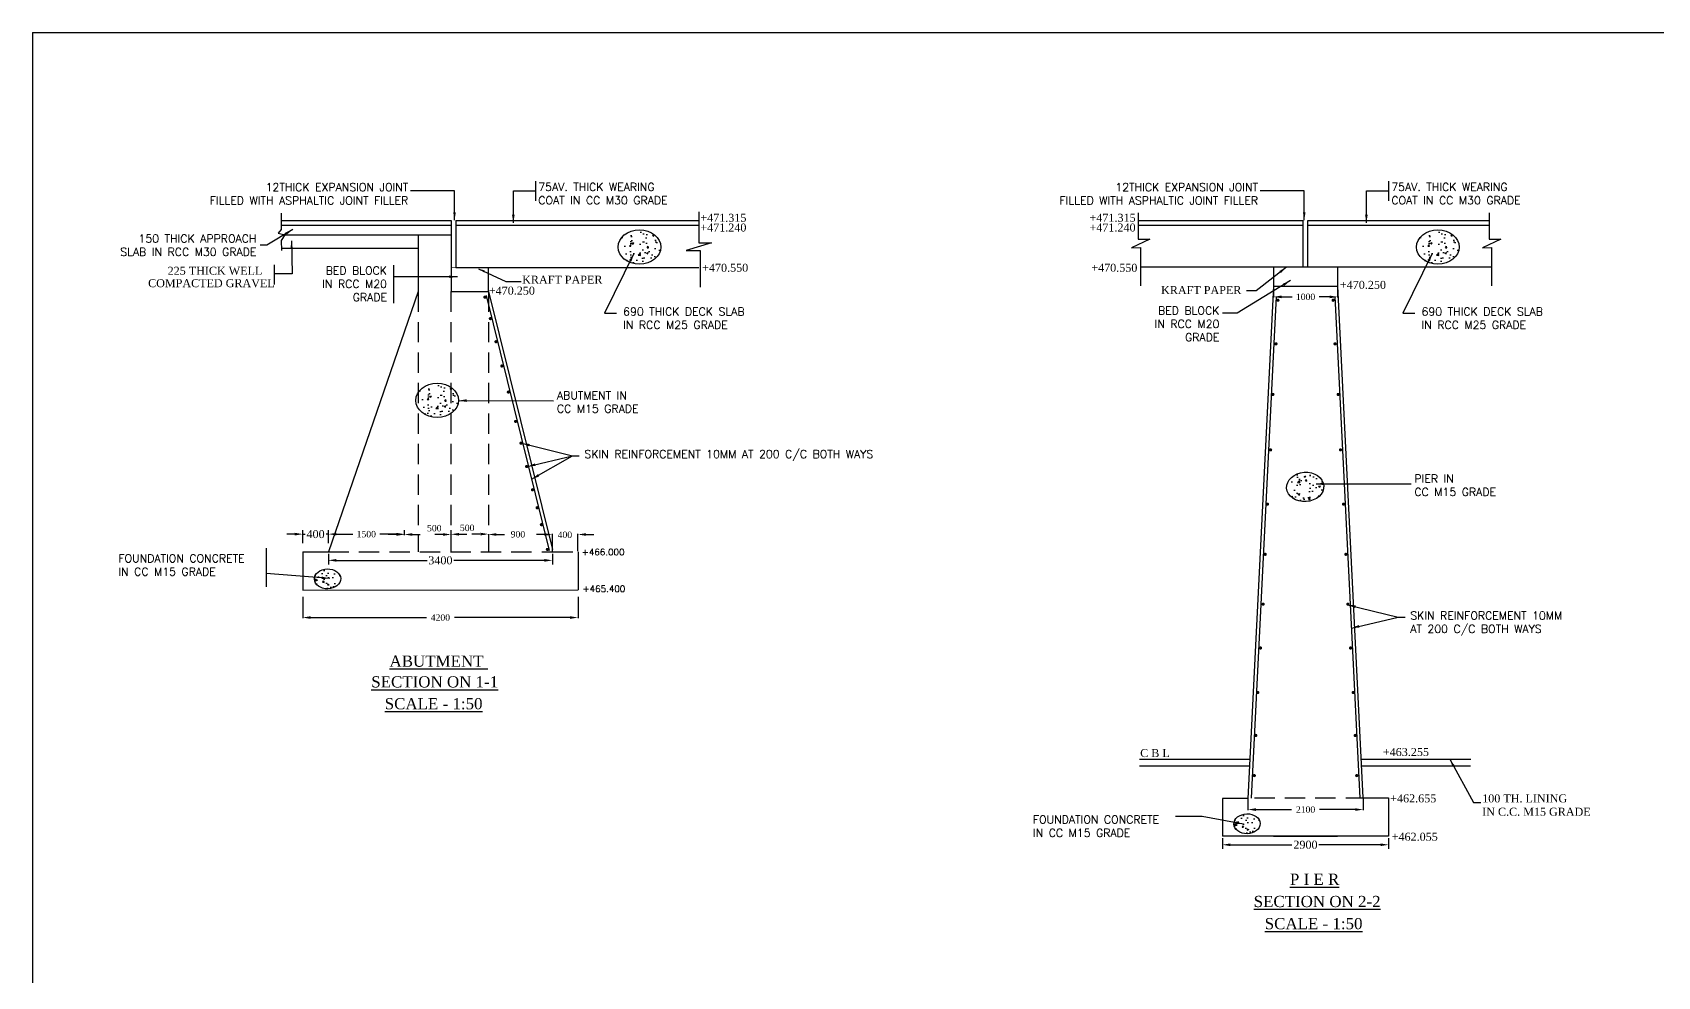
# Model space of a CAD drawing. Header units: millimetres. Extents: x 173 to 1182, y 179 to 1915.
# Drawn here: x 173 to 681, y 474 to 769 of the extents above; entities that cross this region are included whole.
import ezdxf

# ---------------------------------------------------------------- set-up
doc = ezdxf.new("R2010")
doc.units = ezdxf.units.MM
doc.linetypes.add('HIDDEN', pattern=[9.525, 6.35, -3.175])
doc.styles.add('ROMANS', font='romans')
doc.styles.get("Standard").update_dxf_attribs({"font": 'times.ttf'})
doc.styles.add('TIMES NEW ROMAN', font='times.ttf')
doc.dimstyles.new('ISO-25', dxfattribs={"dimtxt": 2.5, "dimasz": 2.5, "dimexe": 1.25, "dimexo": 0.625, "dimtad": 0, "dimtih": 1, "dimtoh": 1, "dimlfac": 100, "dimtxsty": 'TIMES NEW ROMAN', "dimcen": 2.5, "dimadec": 0, "dimazin": 0, "dimtfac": 1, "dimtmove": 0, "dimatfit": 3, "dimfxl": 1, "dimarcsym": 0})
doc.dimstyles.new('STANDARD$0', dxfattribs={"dimscale": 88.888889, "dimtxt": 0.02, "dimasz": 0.02, "dimexe": 0.1, "dimexo": 0.1, "dimgap": 0.09, "dimtad": 2, "dimtih": 1, "dimtoh": 1, "dimdec": 0, "dimzin": 1, "dimdsep": 46, "dimtxsty": 'Standard', "dimcen": 0.09, "dimadec": 0, "dimazin": 0, "dimtfac": 1, "dimtdec": 4, "dimtofl": 0, "dimtmove": 0, "dimatfit": 3, "dimfxl": 1, "dimtolj": 1, "dimtzin": 1, "dimarcsym": 0})
doc.dimstyles.new('STANDARD$7', dxfattribs={"dimtxt": 2, "dimasz": 2, "dimexe": 1.25, "dimexo": 0.625, "dimtad": 1, "dimdec": 0, "dimlfac": 0.5, "dimdsep": 46, "dimtxsty": 'Standard', "dimcen": 2.5, "dimadec": 0, "dimazin": 0, "dimtfac": 1, "dimtdec": 0, "dimtmove": 0, "dimatfit": 3, "dimfxl": 1, "dimtolj": 1, "dimtzin": 0, "dimarcsym": 0})

# ---------------------------------------------------------------- blocks, each defined once
blk = doc.blocks.new('*D52')
at = {"color": 0, "lineweight": -2, "transparency": 16777216}
for p, q in [((265.69, 610.59), (265.69, 612.02)), ((268.19, 611.84), (273.3, 611.84)), ((286.87, 611.84), (281.75, 611.84)), ((289.37, 613.03), (289.37, 611.66))]:
    blk.add_line(p, q, dxfattribs=at)
at = {"color": 0, "transparency": 16777216}
for points in [[(268.19, 612.26), (268.19, 611.42), (265.69, 611.84)], [(286.87, 612.26), (286.87, 611.42), (289.37, 611.84)]]:
    blk.add_solid(points, dxfattribs=at)
at = {"layer": 'Defpoints', "color": 0, "transparency": 16777216}
for p in [(265.69, 610.41), (289.37, 613.21), (289.37, 611.84)]:
    blk.add_point(p, dxfattribs=at)
at = {"color": 0, "transparency": 16777216, "insert": (277.53, 611.84), "char_height": 2, "attachment_point": 5}
blk.add_mtext('\\A1;1500', dxfattribs=at)
blk = doc.blocks.new('*D53')
at = {"color": 0, "lineweight": -2, "transparency": 16777216}
for p, q in [((333.17, 611.73), (330.67, 611.73)), ((335.67, 606.53), (335.67, 611.91)), ((343.66, 606.53), (343.66, 611.91)), ((346.16, 611.73), (348.66, 611.73))]:
    blk.add_line(p, q, dxfattribs=at)
at = {"color": 0, "transparency": 16777216}
for points in [[(333.17, 612.14), (333.17, 611.31), (335.67, 611.73)], [(346.16, 612.14), (346.16, 611.31), (343.66, 611.73)]]:
    blk.add_solid(points, dxfattribs=at)
at = {"layer": 'Defpoints', "color": 0, "transparency": 16777216}
for p in [(343.66, 611.73), (335.67, 606.35), (343.66, 606.35)]:
    blk.add_point(p, dxfattribs=at)
at = {"color": 0, "transparency": 16777216, "insert": (339.57, 611.63), "char_height": 2, "attachment_point": 5}
blk.add_mtext('\\A1;400', dxfattribs=at)
blk = doc.blocks.new('*D54')
at = {"color": 0, "lineweight": -2, "transparency": 16777216}
for p, q in [((257.69, 592.26), (257.69, 585.59)), ((343.67, 592.26), (343.67, 585.59)), ((260.19, 585.77), (296.3, 585.77)), ((341.17, 585.77), (305.06, 585.77))]:
    blk.add_line(p, q, dxfattribs=at)
at = {"color": 0, "transparency": 16777216}
for points in [[(260.19, 586.19), (260.19, 585.36), (257.69, 585.77)], [(341.17, 586.19), (341.17, 585.36), (343.67, 585.77)]]:
    blk.add_solid(points, dxfattribs=at)
at = {"layer": 'Defpoints', "color": 0, "transparency": 16777216}
for p in [(257.69, 592.44), (343.67, 592.44), (343.67, 585.77)]:
    blk.add_point(p, dxfattribs=at)
at = {"color": 0, "transparency": 16777216, "insert": (300.68, 585.77), "char_height": 2, "attachment_point": 5}
blk.add_mtext('\\A1;4200', dxfattribs=at)
blk = doc.blocks.new('*D55')
at = {"color": 0, "lineweight": -2, "transparency": 16777216}
for p, q in [((560.94, 695.11), (560.94, 685.8)), ((580.94, 695.11), (580.94, 685.8)), ((563.44, 685.98), (566.71, 685.98)), ((578.44, 685.98), (575.17, 685.98))]:
    blk.add_line(p, q, dxfattribs=at)
at = {"color": 0, "transparency": 16777216}
for points in [[(563.44, 686.4), (563.44, 685.56), (560.94, 685.98)], [(578.44, 686.4), (578.44, 685.56), (580.94, 685.98)]]:
    blk.add_solid(points, dxfattribs=at)
at = {"layer": 'Defpoints', "color": 0, "transparency": 16777216}
for p in [(560.94, 695.29), (580.94, 695.29), (580.94, 685.98)]:
    blk.add_point(p, dxfattribs=at)
at = {"color": 0, "transparency": 16777216, "insert": (570.94, 685.98), "char_height": 2, "attachment_point": 5}
blk.add_mtext('\\A1;1000', dxfattribs=at)
blk = doc.blocks.new('*D56')
at = {"color": 0, "lineweight": -2, "transparency": 16777216}
for p, q in [((552.94, 529.25), (552.94, 525.59)), ((588.94, 529.25), (588.94, 525.59)), ((555.44, 525.77), (566.57, 525.77)), ((586.44, 525.77), (575.31, 525.77))]:
    blk.add_line(p, q, dxfattribs=at)
at = {"color": 0, "transparency": 16777216}
for points in [[(555.44, 526.18), (555.44, 525.35), (552.94, 525.77)], [(586.44, 526.18), (586.44, 525.35), (588.94, 525.77)]]:
    blk.add_solid(points, dxfattribs=at)
at = {"layer": 'Defpoints', "color": 0, "transparency": 16777216}
for p in [(552.94, 529.43), (588.94, 529.43), (588.94, 525.77)]:
    blk.add_point(p, dxfattribs=at)
at = {"color": 0, "transparency": 16777216, "insert": (570.94, 525.77), "char_height": 2, "attachment_point": 5}
blk.add_mtext('\\A1;2100', dxfattribs=at)
blk = doc.blocks.new('*D58')
at = {"color": 0, "lineweight": -2, "transparency": 16777216}
for p, q in [((544.94, 516.81), (544.94, 513.52)), ((547.44, 514.77), (566.7, 514.77)), ((594.38, 514.77), (575.12, 514.77)), ((596.88, 516.81), (596.88, 513.52))]:
    blk.add_line(p, q, dxfattribs=at)
at = {"color": 0, "transparency": 16777216}
for points in [[(547.44, 515.19), (547.44, 514.36), (544.94, 514.77)], [(594.38, 515.19), (594.38, 514.36), (596.88, 514.77)]]:
    blk.add_solid(points, dxfattribs=at)
at = {"layer": 'Defpoints', "color": 0, "transparency": 16777216}
for p in [(544.94, 517.43), (596.88, 517.43), (596.88, 514.77)]:
    blk.add_point(p, dxfattribs=at)
at = {"color": 0, "transparency": 16777216, "insert": (570.91, 514.77), "char_height": 2.5, "attachment_point": 5}
blk.add_mtext('2900', dxfattribs=at)
blk = doc.blocks.new('*D59')
at = {"color": 0, "lineweight": -2, "transparency": 16777216}
for p, q in [((255.19, 611.84), (252.69, 611.84)), ((257.69, 608.98), (257.69, 613.09)), ((257.69, 611.84), (258.39, 611.84)), ((265.69, 611.84), (264.99, 611.84)), ((265.69, 608.98), (265.69, 613.09)), ((268.19, 611.84), (270.69, 611.84))]:
    blk.add_line(p, q, dxfattribs=at)
at = {"color": 0, "transparency": 16777216}
for points in [[(255.19, 612.26), (255.19, 611.42), (257.69, 611.84)], [(268.19, 612.26), (268.19, 611.42), (265.69, 611.84)]]:
    blk.add_solid(points, dxfattribs=at)
at = {"layer": 'Defpoints', "color": 0, "transparency": 16777216}
for p in [(265.69, 611.84), (257.69, 608.35), (265.69, 608.35)]:
    blk.add_point(p, dxfattribs=at)
at = {"color": 0, "transparency": 16777216, "insert": (261.69, 611.84), "char_height": 2.5, "attachment_point": 5}
blk.add_mtext('400', dxfattribs=at)
blk = doc.blocks.new('*D60')
at = {"color": 0, "lineweight": -2, "transparency": 16777216}
for p, q in [((265.69, 605.73), (265.69, 602.4)), ((335.67, 605.73), (335.67, 602.4)), ((268.19, 603.65), (296.5, 603.65)), ((333.17, 603.65), (304.85, 603.65))]:
    blk.add_line(p, q, dxfattribs=at)
at = {"color": 0, "transparency": 16777216}
for points in [[(268.19, 604.07), (268.19, 603.23), (265.69, 603.65)], [(333.17, 604.07), (333.17, 603.23), (335.67, 603.65)]]:
    blk.add_solid(points, dxfattribs=at)
at = {"layer": 'Defpoints', "color": 0, "transparency": 16777216}
for p in [(265.69, 606.35), (335.67, 606.35), (335.67, 603.65)]:
    blk.add_point(p, dxfattribs=at)
at = {"color": 0, "transparency": 16777216, "insert": (300.68, 603.65), "char_height": 2.5, "attachment_point": 5}
blk.add_mtext('3400', dxfattribs=at)

msp = doc.modelspace()

# ---------------------------------------------------------------- hatches: boundary and pattern name
h = msp.add_hatch()
h.set_pattern_fill('AR-CONC', color=256, scale=0.03, style=0)
h.set_pattern_definition([(50, (-1058.8243, 696.233), (5.46554, -0.478173), [0.5715, -6.2865]), (355, (-1058.824, 696.233), (-1.057285, 5.7317), [0.4572, -5.0292]), (100.451, (-1058.369, 696.1933), (4.408275, 5.2535), [0.4857, -5.3427]), (46.1842, (-1058.824, 697.757), (8.13237, -1.26127), [0.85725, -9.42975]), (96.6356, (-1058.1466, 697.652), (7.122127, 7.422767), [0.72855, -8.01405]), (351.184, (-1058.824, 697.757), (7.12214, 7.422754), [0.6858, -7.5438]), (21, (-1058.0623, 697.376), (4.548446, -3.067966), [0.5715, -6.2865]), (326, (-1058.062, 697.376), (1.85406, 5.52564), [0.4572, -5.0292]), (71.4514, (-1057.683, 697.1205), (6.402495, 2.457686), [0.4857, -5.3427]), (37.5, (-1058.8243, 696.2332), (0.092658, 2.5366512), [0, -4.96824, 0, -5.1054, 0, -5.04825]), (7.5, (-1058.8243, 696.2332), (2.00459, 3.005417), [0, -2.91084, 0, -4.85394, 0, -1.92405]), (327.5, (-1060.5235, 696.2332), (4.067718, -0.1718623), [0, -1.905, 0, -5.9436, 0, -7.8867]), (317.5, (-1061.2855, 696.233), (4.443875, 0.762795), [0, -2.4765, 0, -3.94716, 0, -5.6007])])
edge = h.paths.add_edge_path()
edge.add_ellipse((362.85524, 701.5523), major_axis=(6.68494, 0), ratio=0.797919187, start_angle=0, end_angle=360)
h = msp.add_hatch()
h.set_pattern_fill('AR-CONC', color=256, scale=0.03, style=0)
h.set_pattern_definition([(50, (-809.4295, 696.233), (5.46554, -0.478173), [0.5715, -6.2865]), (355, (-809.4295, 696.233), (-1.057285, 5.7317), [0.4572, -5.0292]), (100.451, (-808.974, 696.1933), (4.408275, 5.2535), [0.4857, -5.3427]), (46.1842, (-809.4295, 697.757), (8.13237, -1.26127), [0.85725, -9.42975]), (96.6356, (-808.752, 697.652), (7.122127, 7.422767), [0.72855, -8.01405]), (351.184, (-809.4295, 697.757), (7.12214, 7.422754), [0.6858, -7.5438]), (21, (-808.6675, 697.376), (4.548446, -3.067966), [0.5715, -6.2865]), (326, (-808.6675, 697.376), (1.85406, 5.52564), [0.4572, -5.0292]), (71.4514, (-808.2884, 697.1205), (6.402495, 2.457686), [0.4857, -5.3427]), (37.5, (-809.4295, 696.2332), (0.092658, 2.5366512), [0, -4.96824, 0, -5.1054, 0, -5.04825]), (7.5, (-809.4295, 696.2332), (2.00459, 3.005417), [0, -2.91084, 0, -4.85394, 0, -1.92405]), (327.5, (-811.1287, 696.2332), (4.067718, -0.1718623), [0, -1.905, 0, -5.9436, 0, -7.8867]), (317.5, (-811.8907, 696.233), (4.443875, 0.762795), [0, -2.4765, 0, -3.94716, 0, -5.6007])])
edge = h.paths.add_edge_path()
edge.add_ellipse((612.25001, 701.5523), major_axis=(6.68494, 0), ratio=0.797919187, start_angle=0, end_angle=360)
h = msp.add_hatch()
h.set_pattern_fill('AR-CONC', color=256, scale=0.03, style=0)
h.set_pattern_definition([(50, (-1122.0135, 648.3222), (5.46554, -0.478173), [0.5715, -6.2865]), (355, (-1122.0135, 648.322), (-1.057285, 5.7317), [0.4572, -5.0292]), (100.451, (-1121.558, 648.2824), (4.408275, 5.2535), [0.4857, -5.3427]), (46.1842, (-1122.0135, 649.846), (8.13237, -1.26127), [0.85725, -9.42975]), (96.6356, (-1121.336, 649.741), (7.122127, 7.422767), [0.72855, -8.01405]), (351.184, (-1122.0135, 649.846), (7.12214, 7.422754), [0.6858, -7.5438]), (21, (-1121.2515, 649.4652), (4.548446, -3.067966), [0.5715, -6.2865]), (326, (-1121.2515, 649.465), (1.85406, 5.52564), [0.4572, -5.0292]), (71.4514, (-1120.8725, 649.2096), (6.402495, 2.457686), [0.4857, -5.3427]), (37.5, (-1122.0135, 648.3222), (0.092658, 2.5366512), [0, -4.96824, 0, -5.1054, 0, -5.04825]), (7.5, (-1122.0135, 648.3222), (2.00459, 3.005417), [0, -2.91084, 0, -4.85394, 0, -1.92405]), (327.5, (-1123.7128, 648.3222), (4.067718, -0.1718623), [0, -1.905, 0, -5.9436, 0, -7.8867]), (317.5, (-1124.4748, 648.3222), (4.443875, 0.762795), [0, -2.4765, 0, -3.94716, 0, -5.6007])])
edge = h.paths.add_edge_path()
edge.add_ellipse((299.66599, 653.64138), major_axis=(6.68494, 0), ratio=0.797919187, start_angle=0, end_angle=360)
h = msp.add_hatch()
h.set_pattern_fill('AR-CONC', color=256, scale=0.03, style=0)
h.set_pattern_definition([(50, (-1036.892, 628.1704), (5.46554, -0.478173), [0.5715, -6.2865]), (355, (-1036.892, 628.1704), (-1.057285, 5.7317), [0.4572, -5.0292]), (100.451, (-1036.4367, 628.1305), (4.408275, 5.2535), [0.4857, -5.3427]), (46.1842, (-1036.892, 629.6944), (8.13237, -1.26127), [0.85725, -9.42975]), (96.6356, (-1036.2145, 629.589), (7.122127, 7.422767), [0.72855, -8.01405]), (351.184, (-1036.892, 629.694), (7.12214, 7.422754), [0.6858, -7.5438]), (21, (-1036.13, 629.3134), (4.548446, -3.067966), [0.5715, -6.2865]), (326, (-1036.13, 629.3134), (1.85406, 5.525639), [0.4572, -5.0292]), (71.4514, (-1035.751, 629.0577), (6.402495, 2.457686), [0.4857, -5.3427]), (37.5, (-1036.8922, 628.1704), (0.092658, 2.5366512), [0, -4.96824, 0, -5.1054, 0, -5.04825]), (7.5, (-1036.8922, 628.1704), (2.00459, 3.0054172), [0, -2.91084, 0, -4.85394, 0, -1.92405]), (327.5, (-1038.5914, 628.1704), (4.0677179, -0.1718623), [0, -1.905, 0, -5.9436, 0, -7.8867]), (317.5, (-1039.3534, 628.1704), (4.4438754, 0.762795), [0, -2.4765, 0, -3.94716, 0, -5.6007])])
edge = h.paths.add_edge_path()
edge.add_ellipse((570.8276, 626.60193), major_axis=(-5.79672, -0.38672), ratio=0.790133448, start_angle=0, end_angle=360)
h = msp.add_hatch()
h.set_pattern_fill('AR-CONC', color=256, scale=0.03, angle=-77.4838966, style=0)
h.set_pattern_definition([(332.5161, (-16.6747, 2004.479), (0.71765, -5.439279), [0.5715, -6.2865]), (277.5161, (-16.6747, 2004.479), (5.366358, 2.274298), [0.4572, -5.0292]), (22.9671, (-16.615, 2004.026), (6.083987, -3.165006), [0.4857, -5.3427]), (328.7003, (-15.187, 2004.809), (0.531103, -8.21244), [0.85725, -9.42975]), (19.1517, (-15.143, 2004.125), (8.78983, -5.344253), [0.72855, -8.01405]), (273.7001, (-15.187, 2004.809), (8.78982, -5.344267), [0.6858, -7.5438]), (303.5161, (-15.3937, 2003.983), (-2.009344, -5.105224), [0.5715, -6.2865]), (248.5161, (-15.394, 2003.983), (5.796124, -0.612516), [0.4572, -5.0292]), (353.9675, (-15.561, 2003.5574), (3.78679, -5.717725), [0.4857, -5.3427]), (320.0161, (-16.6747, 2004.479), (2.4964483, 0.4592717), [0, -4.96824, 0, -5.1054, 0, -5.04825]), (290.0161, (-16.6747, 2004.479), (3.3684166, -1.305635), [0, -2.91084, 0, -4.85394, 0, -1.92405]), (250.0161, (-17.043, 2006.138), (0.7137534, -4.008294), [0, -1.905, 0, -5.9436, 0, -7.8867]), (240.0161, (-17.208, 2006.882), (1.707717, -4.172959), [0, -2.4765, 0, -3.94716, 0, -5.6007])])
edge = h.paths.add_edge_path()
edge.add_ellipse((265.42154, 597.84937), major_axis=(4.11224, 0.08713), ratio=0.754634413, start_angle=0, end_angle=360)
h = msp.add_hatch()
h.set_pattern_fill('AR-CONC', color=256, scale=0.03, angle=-77.4838966, style=0)
h.set_pattern_definition([(332.5161, (270.5476, 1927.9666), (0.71765, -5.439279), [0.5715, -6.2865]), (277.5161, (270.5476, 1927.9666), (5.366358, 2.274298), [0.4572, -5.0292]), (22.9671, (270.6074, 1927.5133), (6.083987, -3.165006), [0.4857, -5.3427]), (328.7003, (272.0353, 1928.297), (0.531103, -8.21244), [0.85725, -9.42975]), (19.1517, (272.0796, 1927.6125), (8.78983, -5.344253), [0.72855, -8.01405]), (273.7001, (272.035, 1928.297), (8.78982, -5.344267), [0.6858, -7.5438]), (303.5161, (271.8285, 1927.4704), (-2.009344, -5.105224), [0.5715, -6.2865]), (248.5161, (271.8285, 1927.4704), (5.796124, -0.612516), [0.4572, -5.0292]), (353.9675, (271.661, 1927.045), (3.78679, -5.717725), [0.4857, -5.3427]), (320.0161, (270.5476, 1927.9666), (2.4964483, 0.4592717), [0, -4.96824, 0, -5.1054, 0, -5.04825]), (290.0161, (270.5476, 1927.9666), (3.3684166, -1.305635), [0, -2.91084, 0, -4.85394, 0, -1.92405]), (250.0161, (270.1793, 1929.6255), (0.7137534, -4.008294), [0, -1.905, 0, -5.9436, 0, -7.8867]), (240.0161, (270.014, 1930.3694), (1.707717, -4.172959), [0, -2.4765, 0, -3.94716, 0, -5.6007])])
edge = h.paths.add_edge_path()
edge.add_ellipse((552.64381, 521.33692), major_axis=(4.11224, 0.08713), ratio=0.754634413, start_angle=0, end_angle=360)

# ---------------------------------------------------------------- linework, layer by layer
for p, q in [((173.25993, 768.60179), (173.25993, 178.60179)), ((173.25993, 768.60179), (1063.25993, 768.60179)), ((330.34801, 722.18442), (330.34801, 716.01948)), ((596.81341, 722.18442), (596.81341, 716.01948)), ((250.97711, 712.17543), (250.97711, 707.01565)), ((381.39442, 712.52448), (381.39442, 702.8531)), ((518.60637, 712.20858), (518.60637, 704.00197)), ((628.27216, 712.20858), (628.27216, 704.00197)), ((251.05137, 709.86044), (304.05137, 709.86044)), ((251.05137, 708.36044), (304.05137, 708.36044)), ((304.05137, 709.86044), (304.05137, 687.65414)), ((305.55138, 709.85414), (305.55138, 695.15414)), ((305.55138, 709.85414), (381.39442, 709.85414)), ((305.55138, 708.35414), (381.39442, 708.35414)), ((518.60637, 709.85414), (570.19006, 709.85414)), ((518.60637, 708.35414), (570.19006, 708.35414)), ((570.19006, 695.33375), (570.19006, 709.85414)), ((571.69006, 695.33375), (571.69006, 709.85414)), ((571.69006, 709.85414), (628.27216, 709.85414)), ((571.69006, 708.35414), (628.27216, 708.35414)), ((250.97711, 703.5867), (251.0386, 700.50951)), ((251.27885, 701.16349), (293.98825, 701.16349)), ((252.13345, 705.36044), (304.05137, 705.36044)), ((293.68652, 705.36044), (293.68652, 687.65414)), ((385.34468, 702.8531), (377.44417, 700.4846)), ((381.39443, 702.8531), (385.34468, 702.8531)), ((522.25629, 704.00197), (516.55328, 701.26643)), ((516.55328, 701.26643), (519.40479, 701.36358)), ((518.60637, 704.00197), (522.25629, 704.00197)), ((519.40479, 701.36358), (519.40479, 689.41244)), ((631.92208, 704.00197), (626.21908, 701.26643)), ((626.21908, 701.26643), (629.07058, 701.36358)), ((628.27216, 704.00197), (631.92208, 704.00197)), ((629.07058, 701.36358), (629.07058, 689.41244)), ((248.78717, 696.0259), (248.78717, 689.86095)), ((286.13683, 683.99348), (286.13683, 695.90571)), ((377.44417, 700.4846), (381.78945, 700.4846)), ((381.78946, 700.4846), (381.78946, 688.96894)), ((305.55138, 695.15414), (381.43402, 695.15414)), ((315.71798, 687.65414), (315.71798, 695.15414)), ((519.40479, 695.33375), (629.07058, 695.33375)), ((293.68652, 687.65414), (265.68652, 606.35414)), ((303.96358, 687.65414), (315.68261, 687.65414)), ((314.96134, 686.40731), (334.70111, 606.74804)), ((315.68261, 687.65414), (335.67175, 606.98857)), ((560.92481, 689.35648), (552.94006, 529.25375)), ((561.76527, 686.12354), (553.97058, 529.38408)), ((560.92481, 689.35648), (580.92481, 689.35648)), ((560.94006, 689.33375), (580.94006, 689.33375)), ((580.08435, 686.12354), (587.87903, 529.38408)), ((580.92481, 689.35648), (588.8778, 529.43375)), ((286.86591, 611.72644), (284.36591, 611.72644)), ((289.36591, 613.02753), (289.36591, 611.54644)), ((291.86591, 611.72644), (294.36591, 611.72644)), ((301.46358, 611.72644), (298.96358, 611.72644)), ((303.96358, 613.09968), (303.96358, 611.61858)), ((303.96358, 611.79858), (303.96358, 611.54644)), ((303.96358, 611.79858), (303.96358, 611.54644)), ((306.46358, 611.79858), (308.96358, 611.79858)), ((313.02248, 611.79858), (310.52248, 611.79858)), ((314.24063, 611.87073), (314.24063, 611.61858)), ((314.24063, 611.87073), (314.24063, 611.61858)), ((315.68261, 611.79858), (315.68261, 611.54644)), ((318.18261, 611.72644), (320.68261, 611.72644)), ((246.27206, 607.4167), (246.27206, 595.40788)), ((257.68652, 606.35414), (257.68652, 594.34096)), ((257.68652, 606.35414), (265.68652, 606.35414)), ((343.67175, 606.35414), (343.67175, 594.4397)), ((257.68652, 594.34096), (343.67175, 594.4397)), ((519.06726, 541.47983), (553.58857, 541.47983)), ((519.06726, 539.47983), (553.48249, 539.47983)), ((588.24061, 541.47983), (622.55174, 541.47983)), ((588.3464, 539.47983), (622.45081, 539.47983)), ((552.94006, 529.25375), (544.94006, 529.25375)), ((544.94006, 529.25375), (544.94006, 517.43375)), ((586.94006, 529.43375), (590.81553, 529.43375)), ((588.8778, 529.43375), (596.8778, 529.43375)), ((590.81553, 529.43375), (594.94006, 529.43375)), ((596.8778, 529.43375), (596.8778, 517.43375)), ((596.8778, 517.43375), (544.94006, 517.43375)), ((560.92481, 517.43375), (580.92481, 517.43375))]:
    msp.add_line(p, q)
at = {"linetype": 'ByBlock'}
for p, q in [((250.97711, 707.01565), (250.01391, 705.90629)), ((250.01391, 705.90629), (252.13345, 705.36044)), ((252.13345, 705.36044), (250.97711, 703.5867))]:
    msp.add_line(p, q, dxfattribs=at)
at = {"linetype": 'HIDDEN'}
for p, q in [((293.68652, 687.65414), (293.68652, 606.35414)), ((303.96358, 687.65414), (303.96358, 606.35414)), ((315.68261, 687.65414), (315.68261, 606.35414)), ((265.68652, 606.35414), (335.67175, 606.35414)), ((335.67175, 606.35414), (343.67175, 606.35414)), ((554.94006, 529.43375), (586.94006, 529.43375))]:
    msp.add_line(p, q, dxfattribs=at)
at = {"const_width": 0.3}
for points in [[(560.94006, 695.29131), (580.94006, 695.29131)], [(304.05137, 695.1067), (315.68261, 695.1067)]]:
    msp.add_lwpolyline(points, dxfattribs=at)
at = {"const_width": 0.5}
for points in [[(314.33972, 685.8773, 1), (314.83972, 685.8773, 1)], [(562.55835, 684.93197, -1), (562.05835, 684.93197, -1)], [(579.29126, 684.93197, 1), (579.79126, 684.93197, 1)], [(316.02979, 679.18938, 1), (316.52979, 679.18938, 1)], [(317.79338, 671.97405, 1), (318.29338, 671.97405, 1)], [(561.95455, 671.29932, -1), (561.45455, 671.29932, -1)], [(579.89506, 671.29932, 1), (580.39506, 671.29932, 1)], [(319.64157, 664.37923, 1), (320.14157, 664.37923, 1)], [(321.65709, 656.24101, 1), (322.15709, 656.24101, 1)], [(560.98848, 655.49509, -1), (560.48848, 655.49509, -1)], [(580.86113, 655.49509, 1), (581.36113, 655.49509, 1)], [(323.92694, 647.06109, 1), (324.42694, 647.06109, 1)], [(325.60654, 640.26526, 1), (326.10654, 640.26526, 1)], [(560.2582, 638.16688, -1), (559.7582, 638.16688, -1)], [(581.59142, 638.16688, 1), (582.09142, 638.16688, 1)], [(327.37013, 632.96603, 1), (327.87013, 632.96603, 1)], [(329.21558, 625.7085, 1), (329.71558, 625.7085, 1)], [(330.64325, 620.08726, 1), (331.14325, 620.08726, 1)], [(559.29034, 621.21497, -1), (558.79034, 621.21497, -1)], [(582.55928, 621.21497, 1), (583.05928, 621.21497, 1)], [(331.98693, 614.80161, 1), (332.48693, 614.80161, 1)], [(333.85137, 607.05252, 1), (334.35137, 607.05252, 1)], [(558.56578, 605.5314, -1), (558.06578, 605.5314, -1)], [(583.28383, 605.5314, 1), (583.78383, 605.5314, 1)], [(557.96199, 589.96846, -1), (557.46199, 589.96846, -1)], [(583.88763, 589.96846, 1), (584.38763, 589.96846, 1)], [(557.11184, 576.2454, -1), (556.61184, 576.2454, -1)], [(584.73777, 576.2454, 1), (585.23777, 576.2454, 1)], [(556.26652, 562.37147, -1), (555.76652, 562.37147, -1)], [(585.58309, 562.37147, 1), (586.08309, 562.37147, 1)], [(555.66197, 548.93965, -1), (555.16197, 548.93965, -1)], [(586.18765, 548.93965, 1), (586.68765, 548.93965, 1)], [(555.17893, 536.39278, -1), (554.67893, 536.39278, -1)], [(586.67069, 536.39278, 1), (587.17069, 536.39278, 1)]]:
    msp.add_lwpolyline(points, format="xyb", close=True, dxfattribs=at)
for centre, major_axis, ratio in [((362.85524, 701.5523), (6.68494, 0), 0.797919187), ((612.25001, 701.5523), (6.68494, 0), 0.797919187), ((299.66599, 653.64138), (6.68494, 0), 0.797919187), ((570.8276, 626.60193), (-5.79672, -0.38672), 0.790133448), ((265.42154, 597.84937), (4.11224, 0.08713), 0.754634413), ((552.64381, 521.33692), (4.11224, 0.08713), 0.754634413)]:
    msp.add_ellipse(centre, major_axis=major_axis, ratio=ratio)
for points in [[(286.86591, 612.1431), (286.86591, 611.30977), (289.36591, 611.72644)], [(291.86591, 612.1431), (291.86591, 611.30977), (289.36591, 611.72644)], [(301.46358, 612.1431), (301.46358, 611.30977), (303.96358, 611.72644)], [(306.46358, 612.21525), (306.46358, 611.38192), (303.96358, 611.79858)], [(313.18261, 612.26918), (313.18261, 611.43584), (315.68261, 611.85251)], [(318.18261, 612.1431), (318.18261, 611.30977), (315.68261, 611.72644)]]:
    msp.add_solid(points)

# ---------------------------------------------------------------- texts
for s, height, p in [('+471.315', 2.5, (381.87554, 709.44725)), ('+471.315', 2.5, (503.43953, 709.44725)), ('+471.240', 2.5, (381.87554, 706.40051)), ('+471.240', 2.5, (503.43953, 706.40051)), ('+470.550', 2.5, (382.43629, 693.83091)), ('+470.550', 2.5, (504.00028, 693.83091)), ('COMPACTED GRAVEL', 2.5, (209.37687, 689.0138)), ('225 THICK WELL ', 2.5, (215.47349, 692.89545)), ('KRAFT PAPER', 2.5, (326.2164, 690.11522)), ('+470.250', 2.5, (581.66013, 688.48831)), ('+470.250', 2.5, (315.80169, 686.68881)), ('KRAFT PAPER', 2.5, (525.81489, 686.86716)), ('%%UABUTMENT ', 3.5, (284.78417, 570.40052)), ('%%USECTION ON 1-1', 3.5, (279.08432, 563.93755)), ('%%USCALE - 1:50', 3.5, (283.28436, 557.10776)), ('        C B L ', 2.5, (511.73436, 542.17927)), ('+463.255', 2.5, (595.08483, 542.50821)), ('+462.655', 2.5, (597.37281, 528.01815)), ('+462.055', 2.5, (597.8383, 516.03615)), ('%%UP I E R', 3.5, (566.05351, 502.24676)), ('%%USECTION ON 2-2', 3.5, (554.7281, 495.30181)), ('%%USCALE - 1:50', 3.5, (558.17536, 488.38295))]:
    msp.add_text(s, height=height).set_placement(p)
at = {"style": 'ROMANS'}
for s, p in [('+466.000', (344.82218, 605.22728)), ('+465.400', (345.06915, 593.75902))]:
    msp.add_text(s, height=2, dxfattribs=at).set_placement(p)
for s, insert, char_height, attachment_point in [('{\\Fsimplex.shx;12THICK EXPANSION JOINT\\PFILLED WITH ASPHALTIC JOINT FILLER}', (290.65851, 714.85135), 2.5, 9), ('{\\Fsimplex.shx|c1;75\\Fsimplex.shx|c0;AV. \\Fsimplex.shx|c1;THICK WEARING\\PCOAT IN CC M\\Fsimplex.shx|c0;30\\Fsimplex.shx|c1; GRADE}', (331.25742, 721.57274), 2.5, 1), ('{\\Fsimplex.shx;12THICK EXPANSION JOINT\\PFILLED WITH ASPHALTIC JOINT FILLER}', (556.0923, 714.85135), 2.5, 9), ('{\\Fsimplex.shx|c1;75\\Fsimplex.shx|c0;AV. \\Fsimplex.shx|c1;THICK WEARING\\PCOAT IN CC M\\Fsimplex.shx|c0;30\\Fsimplex.shx|c1; GRADE}', (597.72282, 721.57274), 2.5, 1), ('{\\Fsimplex.shx|c1;150 THICK APPROACH\\PSLAB IN RCC M\\Fsimplex.shx|c0;30\\Fsimplex.shx|c1; GRADE}', (243.21656, 698.77462), 2.5, 9), ('{\\Fsimplex.shx;BED BLOCK\\PIN RCC M20\\PGRADE}', (284.00563, 684.60615), 2.5, 9), ('{\\Fsimplex.shx|c1;6\\Fsimplex.shx|c0;9\\Fsimplex.shx|c1;0 THICK DECK SLAB\\PIN RCC M2\\Fsimplex.shx|c0;5\\Fsimplex.shx|c1; GRADE}', (357.76832, 682.6376), 2.5, 1), ('{\\Fsimplex.shx;BED BLOCK\\PIN RCC M20\\PGRADE}', (544.01856, 672.11689), 2.5, 9), ('{\\Fsimplex.shx|c1;6\\Fsimplex.shx|c0;9\\Fsimplex.shx|c1;0 THICK DECK SLAB\\PIN RCC M2\\Fsimplex.shx|c0;5\\Fsimplex.shx|c1; GRADE}', (607.16309, 682.6376), 2.5, 1), ('{\\Fsimplex.shx;ABUTMENT IN\\PCC M15 GRADE}', (337.07876, 656.45704), 2.5, 1), ('{\\Fsimplex.shx|c0;SKIN REINFORCEMENT 10MM AT 200 C/C BOTH WAYS}', (345.68233, 638.11353), 2.5, 1), ('{\\Fsimplex.shx|c0;PIER\\Fsimplex.shx|c1; IN\\PCC M15 GRADE}', (604.93375, 630.43781), 2.5, 1), ('\\A1;500', (298.76701, 613.70685), 2, 5), ('\\A1;500', (309.04407, 613.77899), 2, 5), ('900', (324.89804, 611.78467), 2, 5), ('{\\Fsimplex.shx|c1;FOUNDATION CONCRETE\\PIN CC M\\Fsimplex.shx|c0;15\\Fsimplex.shx|c1; GRADE}', (200.08758, 605.52267), 2.5, 1), ('{\\Fsimplex.shx|c0;SKIN REINFORCEMENT 10MM \\PAT 200 C/C BOTH WAYS}', (603.652, 587.65437), 2.5, 1), ('{\\Fsimplex.shx|c1;FOUNDATION CONCRETE\\PIN CC M1\\Fsimplex.shx|c0;5 \\Fsimplex.shx|c1;GRADE}', (485.76237, 523.90339), 2.5, 1)]:
    msp.add_mtext(s, dxfattribs=dict(insert=insert, char_height=char_height, attachment_point=attachment_point))
at = {"insert": (626.1191, 530.51456), "char_height": 2.5, "width": 200, "attachment_point": 1}
msp.add_mtext('100 TH. LINING \\PIN C.C. M15 GRADE  ', dxfattribs=at)

# ---------------------------------------------------------------- dimensions: what is measured, and where the dimension line sits
for base, p1, p2, text, dimstyle, override, picture, middle in [((580.94006, 685.98092), (560.94006, 695.29131), (580.94006, 695.29131), '1000', 'STANDARD$0', {"dimscale": 1, "dimtxt": 2, "dimasz": 2.5, "dimexe": 0.18, "dimexo": 0.18, "dimgap": 1.5, "dimtad": 0, "dimlfac": 100, "dimzin": 0, "dimtxsty": 'Standard', "dimtdec": 0, "dimtmove": 1, "dimatfit": 1, "dimtzin": 0}, '*D55', (570.94006, 685.98092)), ((265.68652, 611.83916), (257.68652, 608.35062), (265.68652, 608.35062), '400', 'ISO-25', {"dimtxsty": 'Standard'}, '*D59', (261.68652, 611.83916)), ((289.36591, 611.83916), (265.68652, 610.40953), (289.36591, 613.20753), '1500', 'STANDARD$0', {"dimscale": 1, "dimtxt": 2, "dimasz": 2.5, "dimexe": 0.18, "dimexo": 0.18, "dimgap": 1.5, "dimtad": 0, "dimlfac": 100, "dimzin": 0, "dimtxsty": 'Standard', "dimtdec": 0, "dimtmove": 1, "dimatfit": 1, "dimtzin": 0}, '*D52', (277.52621, 611.83916)), ((335.67175, 603.64846), (265.68652, 606.35414), (335.67175, 606.35414), '3400', 'ISO-25', {"dimtxsty": 'Standard'}, '*D60', (300.67914, 603.64846)), ((343.67175, 585.77287), (257.68652, 592.44259), (343.67175, 592.44259), '4200', 'STANDARD$0', {"dimscale": 1, "dimtxt": 2, "dimasz": 2.5, "dimexe": 0.18, "dimexo": 0.18, "dimgap": 1.5, "dimtad": 0, "dimlfac": 100, "dimzin": 0, "dimtxsty": 'Standard', "dimtdec": 0, "dimtmove": 1, "dimatfit": 1, "dimtzin": 0}, '*D54', (300.67914, 585.77287)), ((588.94006, 525.76723), (552.94006, 529.43375), (588.94006, 529.43375), '2100', 'STANDARD$0', {"dimscale": 1, "dimtxt": 2, "dimasz": 2.5, "dimexe": 0.18, "dimexo": 0.18, "dimgap": 1.5, "dimtad": 0, "dimlfac": 100, "dimzin": 0, "dimtxsty": 'Standard', "dimtdec": 0, "dimtmove": 1, "dimatfit": 1, "dimtzin": 0}, '*D56', (570.94006, 525.76723)), ((596.8778, 514.77281), (544.94006, 517.43375), (596.8778, 517.43375), '2900', 'ISO-25', {"dimtxsty": 'Standard'}, '*D58', (570.90893, 514.77281))]:
    dim = msp.add_linear_dim(base=base, p1=p1, p2=p2, text=text, dimstyle=dimstyle, override=override)
    dim.commit()
    dim.dimension.update_dxf_attribs({"geometry": picture, "text_midpoint": middle})
dim = msp.add_linear_dim(base=(343.66089, 611.72644), p1=(335.67175, 606.35414), p2=(343.66089, 606.35414), text='400', dimstyle='STANDARD$0', override={"dimscale": 1, "dimtxt": 2, "dimasz": 2.5, "dimexe": 0.18, "dimexo": 0.18, "dimgap": 1.5, "dimtad": 0, "dimlfac": 100, "dimzin": 0, "dimtxsty": 'Standard', "dimtdec": 0, "dimtmove": 2, "dimatfit": 1, "dimtzin": 0})
dim.commit()
dim.dimension.update_dxf_attribs({"geometry": '*D53', "text_midpoint": (339.56804, 611.63152), "dimtype": 160})

# ---------------------------------------------------------------- leaders
for points, dimstyle, override in [([(305.09556, 709.94987), (305.09556, 719.08648), (291.29144, 719.08648)], 'ISO-25', {"dimgap": 0.625, "dimtad": 0, "dimtxsty": 'Standard'}), ([(570.52935, 709.94987), (570.52935, 719.08648), (556.72524, 719.08648)], 'ISO-25', {"dimgap": 0.625, "dimtad": 0, "dimtxsty": 'Standard'}), ([(254.56609, 707.04141), (246.48673, 702.09816), (244.34378, 702.09816)], 'ISO-25', {"dimgap": 0.625, "dimtad": 0, "dimtxsty": 'Standard'}), ([(361.12303, 699.49173), (351.97922, 680.87971), (355.70014, 680.87971)], 'ISO-25', {"dimgap": 0.625, "dimtad": 0, "dimtxsty": 'Standard'}), ([(610.5178, 699.49173), (601.37399, 680.87971), (605.09491, 680.87971)], 'ISO-25', {"dimgap": 0.625, "dimtad": 0, "dimtxsty": 'Standard'}), ([(312.60946, 694.77644), (321.14504, 690.8313), (325.85735, 690.8313)], 'STANDARD$7', {"dimgap": 0.625, "dimtad": 0, "dimtxsty": 'Standard'}), ([(566.20071, 691.06883), (549.53592, 680.85039), (544.99119, 680.85039)], 'ISO-25', {"dimgap": 0.625, "dimtad": 0, "dimtxsty": 'Standard'}), ([(564.98296, 695.29131), (555.50223, 687.90928), (552.52258, 687.90928)], 'ISO-25', {"dimgap": 0.625, "dimtad": 0, "dimtxsty": 'Standard'}), ([(326.10444, 640.23287), (341.93617, 636.3022), (344.03445, 636.3022)], 'ISO-25', {"dimgap": 0.625, "dimtad": 0}), ([(327.87013, 632.96603), (341.93617, 636.3022)], 'ISO-25', {"dimgap": 0.625, "dimtad": 0}), ([(329.18842, 628.99432), (341.93617, 636.3022)], 'ISO-25', {"dimgap": 0.625, "dimtad": 0}), ([(266.09, 597.98565), (246.28822, 599.55914)], 'ISO-25', {"dimgap": 0.625, "dimtad": 0, "dimtxsty": 'Standard'}), ([(584.07411, 589.77372), (599.90585, 585.84305), (602.00413, 585.84305)], 'ISO-25', {"dimgap": 0.625, "dimtad": 0}), ([(585.23871, 582.47698), (599.90585, 585.84305)], 'ISO-25', {"dimgap": 0.625, "dimtad": 0}), ([(616.01831, 541.47983), (623.40381, 527.94157), (625.65295, 527.94157)], 'ISO-25', {"dimgap": 0.625, "dimtad": 0, "dimtxsty": 'Standard'}), ([(551.58564, 521.22142), (538.65092, 523.61548), (530.26307, 523.61548)], 'ISO-25', {"dimgap": 0.625, "dimtad": 0, "dimtxsty": 'Standard'})]:
    msp.add_leader(points, dimstyle=dimstyle, override=override)
at = {"linetype": 'ByBlock'}
for points in [[(323.4672, 709.13959), (323.4672, 719.14381), (330.18688, 719.14381)], [(589.93259, 709.13959), (589.93259, 719.14381), (596.65228, 719.14381)], [(254.14697, 703.45244), (254.36534, 693.177), (248.88287, 693.177)], [(305.98869, 692.28849), (286.13683, 692.28849)], [(306.35023, 653.56393), (336.02209, 653.54367)], [(574.20522, 627.5447), (603.87709, 627.52444)]]:
    msp.add_leader(points, dimstyle='ISO-25', override={"dimgap": 0.625, "dimtad": 0, "dimtxsty": 'Standard'}, dxfattribs=at)

doc.saveas('drawing.dxf')
